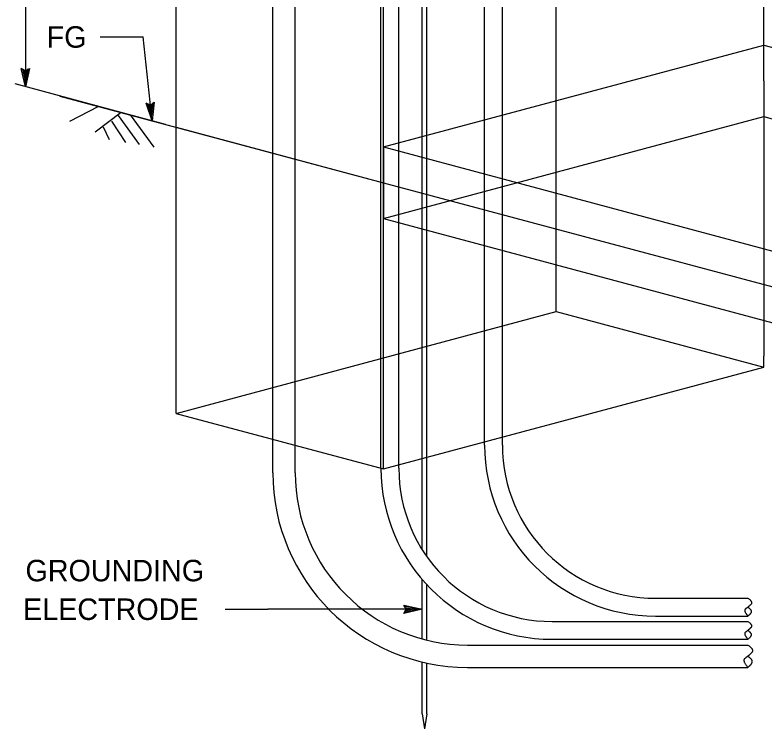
# Model space of a CAD drawing. Extents: x -893 to 867, y -474 to 712.
# Drawn here: x -119.8 to 124.7, y 174.1 to 406.9 of the extents above; entities that cross this region are included whole.
import ezdxf

# ---------------------------------------------------------------- set-up
doc = ezdxf.new("R2010")
doc.units = 0
for name, color, linetype in [('60 Nongeo Data', 7, 'Continuous'), ('es_DETAIL', 7, 'Continuous'), ('es_DETAIL-anno', 7, 'Continuous')]:
    doc.layers.add(name, color=color, linetype=linetype)

# ---------------------------------------------------------------- blocks, each defined once
blk = doc.blocks.new('AHT')
at = {"layer": '60 Nongeo Data'}
blk.add_lwpolyline([(-5.91, 1.32), (0, 0), (-5.91, -1.31), (-5.7, -0.96), (-1.37, 0), (-5.7, 0.97), (-5.49, 0.62), (-2.72, 0), (-5.49, -0.61), (-5.28, -0.26), (-4.08, 0), (-5.28, 0.27), (-5.12, 0), (-5.91, -1.31), (-5.12, 0)], close=True, dxfattribs=at)

msp = doc.modelspace()

# ---------------------------------------------------------------- linework, layer by layer
at = {"layer": 'es_DETAIL'}
for p, q in [((56.69, 310.2), (56.69, 520.2)), ((-0.46, 259.08), (-0.46, 501.57)), ((124.31, 385.41), (124.31, 502.08)), ((-67.27, 276.98), (-67.27, 486.98)), ((0.35, 258.86), (0.35, 468.86)), ((33.29, 267.69), (33.29, 445.34)), ((39.11, 269.25), (39.11, 446.9)), ((-28.41, 266.57), (-28.41, 427.05)), ((-35.7, 268.52), (-35.7, 425.1)), ((5.37, 260.21), (5.37, 413.54)), ((13, 262.25), (13, 413.99)), ((14.46, 262.64), (14.46, 414.38)), ((0.35, 363.86), (124.31, 397.08)), ((124.31, 397.08), (327.15, 342.73)), ((124.31, 385.41), (124.31, 295.65)), ((-105.15, 380.46), (0.35, 352.2)), ((-92.52, 377.06), (-102.02, 372.16)), ((-85.2, 375.13), (-93.66, 368.65)), ((-86.14, 374.07), (-79.25, 364.63)), ((-82.23, 374.33), (-74.52, 363.78)), ((-88.31, 372.24), (-83.74, 365.28)), ((0.35, 340.53), (124.31, 373.74)), ((124.31, 373.74), (327.15, 319.39)), ((-91.02, 370.46), (-89.11, 366.31)), ((-67.27, 370.31), (0.35, 352.2)), ((0.35, 363.86), (203.19, 309.51)), ((0.35, 363.86), (0.35, 340.53)), ((0.35, 352.2), (203.19, 297.84)), ((0.35, 340.53), (203.19, 286.18)), ((-67.27, 276.98), (56.69, 310.2)), ((56.69, 310.2), (124.31, 292.08)), ((124.31, 292.08), (124.31, 295.65)), ((0.35, 258.86), (124.31, 292.08)), ((-67.27, 276.98), (0.35, 258.86)), ((39.11, 266.65), (39.11, 269.25)), ((-35.71, 257.65), (-35.71, 268.52)), ((-28.42, 257.65), (-28.42, 266.56)), ((33.3, 266.65), (33.3, 267.69)), ((13, 232.52), (13, 262.25)), ((14.46, 230.33), (14.46, 262.64)), ((5.35, 259.08), (5.35, 260.2)), ((13, 203.44), (13, 222.76)), ((14.46, 203.06), (14.46, 221.12)), ((89.06, 216.7), (119.18, 216.7)), ((89.06, 210.9), (119.18, 210.9)), ((55.3, 209.13), (119.18, 209.13)), ((55.3, 203.33), (119.18, 203.33)), ((27.79, 201.46), (119.18, 201.46)), ((13, 179.07), (13, 195.91)), ((14.46, 179.07), (14.46, 195.58)), ((27.79, 194.17), (119.18, 194.17)), ((13, 179.07), (13.73, 174.08)), ((14.46, 179.07), (13.73, 174.08))]:
    msp.add_line(p, q, dxfattribs=at)
for centre, radius in [((89.06, 266.65), 55.75), ((89.06, 266.65), 49.94), ((27.79, 257.65), 63.49), ((27.79, 257.65), 56.2), ((55.3, 259.08), 55.75), ((55.3, 259.08), 49.94)]:
    msp.add_arc(centre, radius, 180, 270, dxfattribs=at)
for points in [[(119.18, 216.7), (120.97, 215.48), (119.18, 213.8), (117.6, 212.67), (119.18, 210.9)], [(119.18, 213.8), (120.26, 213.03), (120.2, 211.73), (119.18, 210.9)], [(119.18, 209.13), (120.97, 207.91), (119.18, 206.23), (117.6, 205.1), (119.18, 203.33)], [(119.18, 206.23), (120.26, 205.46), (120.2, 204.16), (119.18, 203.33)], [(119.18, 201.46), (121.42, 199.92), (119.18, 197.81), (117.19, 196.4), (119.18, 194.17)], [(119.18, 197.81), (120.53, 196.84), (120.46, 195.21), (119.18, 194.17)]]:
    msp.add_open_spline(points, degree=2, dxfattribs=at)
at = {"layer": 'es_DETAIL-anno'}
for p, q in [((-116.37, 500.14), (-116.37, 383.47)), ((-92.02, 399.71), (-78.02, 399.71)), ((-75.06, 372.33), (-78.02, 399.71)), ((-70.65, 371.22), (-119.75, 384.38)), ((-51.29, 213.13), (-37.29, 213.13)), ((13, 213.1), (-37.29, 213.13))]:
    msp.add_line(p, q, dxfattribs=at)

# ---------------------------------------------------------------- block references
at = {"layer": 'es_DETAIL-anno', "xscale": 1.0169319336268203}
for p, yscale, rotation in [((-116.37, 383.47), 1.0119840213049267, -90), ((-75.06, 372.33), 1.0119840213049265, -83.83322635676963), ((13, 213.1), 1.011984021304927, -0.039274880952350766)]:
    msp.add_blockref('AHT', p, dxfattribs=dict(at, yscale=yscale, rotation=rotation))

# ---------------------------------------------------------------- texts
at = {"layer": 'es_DETAIL-anno'}
for s, p in [('FG', (-109.44, 396.21)), ('GROUNDING', (-116.34, 222.23)), ('ELECTRODE', (-117.13, 209.63))]:
    msp.add_text(s, height=7, dxfattribs=at).set_placement(p)

doc.saveas('drawing.dxf')
